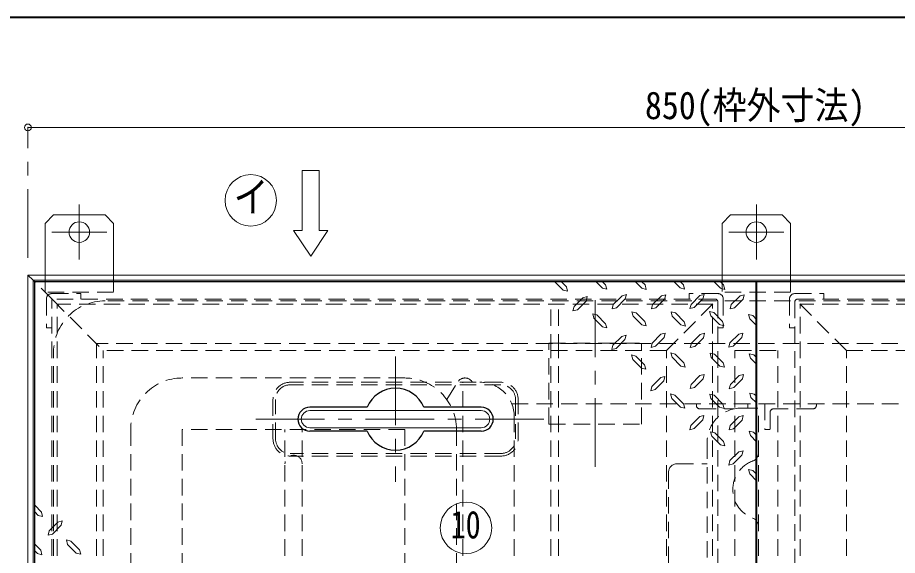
# Model space of a CAD drawing. Units: millimetres at full size, sheet at 1:8; details may follow other scales. Extents: x -1659 to 1581, y -1120 to 1128.
# Drawn here: x -1375 to -862, y 814 to 1128 of the extents above; entities that cross this region are included whole.
import ezdxf
from ezdxf.enums import TextEntityAlignment as Align

# ---------------------------------------------------------------- set-up
doc = ezdxf.new("R2010")
doc.units = ezdxf.units.MM
doc.header["$LTSCALE"] = 8
doc.header["$PDMODE"] = 32
doc.header["$PDSIZE"] = 4
doc.linetypes.add('CHAIN1', pattern=[8, 5, -1, 1, -1])
doc.linetypes.add('DASHED1', pattern=[1.8, 1.2, -0.6])
doc.layers.add('0-0_ﾚｲﾔ1', color=4, linetype='Continuous', lineweight=9)
doc.styles.add('ＭＳ ゴシック', font='')
doc.styles.get('ＭＳ ゴシック').set_extended_font_data('MS Gothic')

msp = doc.modelspace()

# ---------------------------------------------------------------- linework, layer by layer
at = {"layer": '0-0_ﾚｲﾔ1', "color": 1, "lineweight": 40}
for p, q in [((1581.203, 1127.521), (-1658.797, 1127.521)), ((-943.797, 727.521), (-943.797, 973.521))]:
    msp.add_line(p, q, dxfattribs=at)
at = {"layer": '0-0_ﾚｲﾔ1', "linetype": 'CHAIN1'}
for p, q in [((-1368.797, 987.521), (-1368.797, 1063.521)), ((-1338.797, 1018.521), (-1338.797, 986.521)), ((-943.797, 1018.521), (-943.797, 986.521)), ((-1354.797, 1002.521), (-1322.797, 1002.521)), ((-959.797, 1002.521), (-927.797, 1002.521)), ((-1037.797, 865.679), (-1037.797, 962.809)), ((-1154.297, 930.021), (-1154.297, 857.021)), ((-1067.797, 893.521), (-1240.797, 893.521))]:
    msp.add_line(p, q, dxfattribs=at)
at = {"layer": '0-0_ﾚｲﾔ1'}
for p, q in [((-1368.797, 1063.521), (-518.797, 1063.521)), ((-1353.797, 1012.521), (-1358.797, 1007.521)), ((-1353.797, 1012.521), (-1323.797, 1012.521)), ((-1318.797, 1007.521), (-1323.797, 1012.521)), ((-958.797, 1012.521), (-963.797, 1007.521)), ((-958.797, 1012.521), (-928.797, 1012.521)), ((-923.797, 1007.521), (-928.797, 1012.521)), ((-1358.797, 1007.521), (-1358.797, 977.521)), ((-1318.797, 1007.521), (-1318.797, 977.521)), ((-963.797, 1007.521), (-963.797, 977.521)), ((-923.797, 1007.521), (-923.797, 977.521)), ((-1365.797, 974.521), (-1364.797, 973.521)), ((-1061.355, 973.521), (-1056.498, 968.78)), ((-1037.212, 973.521), (-1033.596, 969.905)), ((-1033.516, 973.521), (-1031.748, 971.754)), ((-1031.748, 971.754), (-1031.025, 969.263)), ((-1014.31, 973.521), (-1010.694, 969.905)), ((-1010.534, 973.521), (-1008.766, 971.754)), ((-1008.766, 971.754), (-1008.123, 969.182)), ((-991.674, 973.521), (-988.275, 969.986)), ((-988.034, 973.521), (-986.346, 971.834)), ((-986.346, 971.834), (-985.703, 969.343)), ((-968.427, 973.521), (-964.81, 969.905)), ((-964.73, 973.521), (-962.962, 971.754)), ((-962.962, 971.754), (-962.239, 969.182)), ((-1031.025, 969.263), (-1033.596, 969.905)), ((-1008.123, 969.182), (-1010.694, 969.905)), ((-985.703, 969.343), (-988.275, 969.986)), ((-962.239, 969.182), (-964.81, 969.905)), ((-1048.221, 957.289), (-1043.159, 962.352)), ((-1027.248, 960.343), (-1027.891, 957.852)), ((-1025.319, 958.495), (-1020.257, 963.557)), ((-1004.346, 960.263), (-1004.989, 957.771)), ((-1002.418, 958.414), (-997.355, 963.477)), ((-981.927, 960.423), (-982.569, 957.932)), ((-979.998, 958.575), (-974.935, 963.638)), ((-958.462, 960.263), (-959.105, 957.771)), ((-956.534, 958.414), (-951.471, 963.477)), ((-1050.15, 959.138), (-1050.793, 956.646)), ((-1048.221, 957.289), (-1050.793, 956.646)), ((-1038.659, 952.388), (-1039.302, 954.959)), ((-1036.81, 954.316), (-1039.302, 954.959)), ((-1025.319, 958.495), (-1027.891, 957.852)), ((-1015.757, 953.593), (-1016.4, 956.164)), ((-1013.909, 955.521), (-1016.4, 956.164)), ((-1013.909, 955.521), (-1008.846, 950.379)), ((-1002.418, 958.414), (-1004.989, 957.771)), ((-992.855, 953.513), (-993.498, 956.084)), ((-991.007, 955.441), (-993.498, 956.084)), ((-991.007, 955.441), (-985.944, 950.298)), ((-979.998, 958.575), (-982.569, 957.932)), ((-970.435, 953.673), (-971.078, 956.245)), ((-968.587, 955.602), (-971.078, 956.245)), ((-968.587, 955.602), (-963.525, 950.459)), ((-956.534, 958.414), (-959.105, 957.771)), ((-1038.659, 952.388), (-1033.596, 947.325)), ((-1036.81, 954.316), (-1031.748, 949.173)), ((-1015.757, 953.593), (-1010.694, 948.53)), ((-1008.846, 950.379), (-1008.123, 947.888)), ((-992.855, 953.513), (-987.793, 948.45)), ((-985.944, 950.298), (-985.221, 947.807)), ((-970.435, 953.673), (-965.373, 948.611)), ((-963.525, 950.459), (-962.802, 947.968)), ((-945.846, 953.914), (-948.418, 954.557)), ((-947.694, 951.986), (-948.418, 954.557)), ((-947.694, 951.986), (-943.797, 948.088)), ((-945.846, 953.914), (-943.797, 951.572)), ((-1031.025, 946.682), (-1033.596, 947.325)), ((-1031.748, 949.173), (-1031.025, 946.682)), ((-1008.123, 947.888), (-1010.694, 948.53)), ((-985.221, 947.807), (-987.793, 948.45)), ((-962.802, 947.968), (-965.373, 948.611)), ((-1025.56, 934.789), (-1020.498, 939.852)), ((-1002.659, 935.995), (-997.596, 941.057)), ((-979.757, 935.914), (-974.694, 940.977)), ((-957.337, 936.075), (-952.275, 941.138)), ((-1027.489, 936.638), (-1028.132, 934.146)), ((-1025.56, 934.789), (-1028.132, 934.146)), ((-1004.587, 937.843), (-1005.23, 935.352)), ((-1002.659, 935.995), (-1005.23, 935.352)), ((-981.685, 937.763), (-982.328, 935.271)), ((-979.757, 935.914), (-982.328, 935.271)), ((-959.266, 937.923), (-959.909, 935.432)), ((-957.337, 936.075), (-959.909, 935.432)), ((-1015.918, 928.361), (-1016.56, 930.932)), ((-1014.069, 930.289), (-1016.56, 930.932)), ((-1014.069, 930.289), (-1009.007, 925.146)), ((-993.016, 929.566), (-993.659, 932.138)), ((-991.168, 931.495), (-993.659, 932.138)), ((-993.016, 929.566), (-987.953, 924.504)), ((-991.168, 931.495), (-986.105, 926.352)), ((-970.114, 929.486), (-970.757, 932.057)), ((-968.266, 931.414), (-970.757, 932.057)), ((-970.114, 929.486), (-965.052, 924.423)), ((-968.266, 931.414), (-963.203, 926.271)), ((-945.364, 930.932), (-947.935, 931.575)), ((-947.212, 929.004), (-947.935, 931.575)), ((-945.364, 930.932), (-943.797, 929.365)), ((-1015.918, 928.361), (-1010.855, 923.298)), ((-1009.007, 925.146), (-1008.284, 922.655)), ((-985.382, 923.861), (-987.953, 924.504)), ((-986.105, 926.352), (-985.382, 923.861)), ((-962.48, 923.78), (-965.052, 924.423)), ((-963.203, 926.271), (-962.48, 923.78)), ((-947.212, 929.004), (-943.797, 925.588)), ((-1008.284, 922.655), (-1010.855, 923.298)), ((-1002.819, 910.763), (-997.757, 915.825)), ((-981.846, 913.816), (-982.489, 911.325)), ((-979.918, 911.968), (-974.855, 917.03)), ((-958.944, 913.736), (-959.587, 911.245)), ((-957.016, 911.888), (-951.953, 916.95)), ((-1004.748, 912.611), (-1005.391, 910.12)), ((-1002.819, 910.763), (-1005.391, 910.12)), ((-979.918, 911.968), (-982.489, 911.325)), ((-957.016, 911.888), (-959.587, 911.245)), ((-945.043, 908.111), (-947.614, 908.754)), ((-946.971, 906.182), (-947.614, 908.754)), ((-993.177, 905.62), (-993.819, 908.191)), ((-991.328, 907.548), (-993.819, 908.191)), ((-993.177, 905.62), (-988.114, 900.557)), ((-991.328, 907.548), (-986.266, 902.405)), ((-970.275, 905.539), (-970.918, 908.111)), ((-968.427, 907.468), (-970.918, 908.111)), ((-970.275, 905.539), (-965.212, 900.477)), ((-968.427, 907.468), (-963.364, 902.325)), ((-946.971, 906.182), (-943.797, 903.008)), ((-945.043, 908.111), (-943.797, 906.865)), ((-985.543, 899.914), (-988.114, 900.557)), ((-986.266, 902.405), (-985.543, 899.914)), ((-962.641, 899.834), (-965.212, 900.477)), ((-963.364, 902.325), (-962.641, 899.834)), ((-982.007, 889.87), (-982.65, 887.379)), ((-980.078, 888.021), (-982.65, 887.379)), ((-980.078, 888.021), (-975.016, 893.084)), ((-959.105, 889.789), (-959.748, 887.298)), ((-957.177, 887.941), (-952.114, 893.004)), ((-968.025, 885.53), (-970.596, 886.173)), ((-969.873, 883.602), (-970.596, 886.173)), ((-969.873, 883.602), (-964.81, 878.62)), ((-968.025, 885.53), (-962.962, 880.468)), ((-957.177, 887.941), (-959.748, 887.298)), ((-945.444, 885.852), (-948.016, 886.495)), ((-947.293, 883.923), (-948.016, 886.495)), ((-947.293, 883.923), (-943.797, 880.288)), ((-945.444, 885.852), (-943.797, 884.205)), ((-962.239, 877.896), (-964.81, 878.62)), ((-962.962, 880.468), (-962.239, 877.896)), ((-959.185, 869.379), (-954.123, 874.441)), ((-957.257, 867.53), (-952.275, 872.593)), ((-959.185, 869.379), (-959.828, 866.807)), ((-957.257, 867.53), (-959.828, 866.807)), ((-945.846, 863.593), (-948.418, 864.236)), ((-947.694, 861.664), (-948.418, 864.236)), ((-945.846, 863.593), (-943.797, 861.544)), ((-947.694, 861.664), (-943.797, 857.611)), ((-1360.9, 839.379), (-1364.797, 843.432)), ((-1362.748, 837.45), (-1364.797, 839.499)), ((-1362.748, 837.45), (-1360.177, 836.807)), ((-1360.9, 839.379), (-1360.177, 836.807)), ((-1351.337, 833.513), (-1356.319, 828.45)), ((-1349.409, 831.664), (-1354.471, 826.602)), ((-1351.337, 833.513), (-1348.766, 834.236)), ((-1349.409, 831.664), (-1348.766, 834.236)), ((-1346.355, 823.146), (-1343.784, 822.423)), ((-1345.632, 820.575), (-1346.355, 823.146)), ((-1338.721, 817.441), (-1343.784, 822.423)), ((-1361.302, 817.12), (-1364.797, 820.755)), ((-1363.15, 815.191), (-1364.797, 816.838)), ((-1361.302, 817.12), (-1360.578, 814.548)), ((-1340.569, 815.513), (-1345.632, 820.575)), ((-1338.721, 817.441), (-1337.998, 814.87)), ((-1363.15, 815.191), (-1360.578, 814.548)), ((-1340.569, 815.513), (-1337.998, 814.87))]:
    msp.add_line(p, q, dxfattribs=at)
at = {"layer": '0-0_ﾚｲﾔ1', "color": 7, "lineweight": 18}
for p, q in [((-1208.797, 1003.521), (-1208.797, 1038.521)), ((-1213.797, 1003.521), (-1208.797, 1003.521)), ((-1213.797, 1003.521), (-1203.797, 988.521)), ((-1203.797, 988.521), (-1193.797, 1003.521)), ((-1198.797, 1003.521), (-1193.797, 1003.521)), ((-1365.797, 974.521), (-1368.797, 977.521)), ((-518.797, 977.521), (-1368.797, 977.521)), ((-1368.797, 977.521), (-1368.797, 727.521)), ((-521.797, 974.521), (-1365.797, 974.521)), ((-1365.797, 974.521), (-1365.797, 727.521)), ((-1104.297, 898.521), (-1204.297, 898.521)), ((-1104.297, 888.521), (-1204.297, 888.521))]:
    msp.add_line(p, q, dxfattribs=at)
at = {"layer": '0-0_ﾚｲﾔ1', "linetype": 'DASHED1'}
for p, q in [((-1358.797, 977.521), (-1358.797, 967.521)), ((-1318.797, 977.521), (-1318.797, 967.521)), ((-963.797, 977.521), (-963.797, 967.521)), ((-923.797, 977.521), (-923.797, 967.521)), ((-1354.328, 963.053), (-1364.797, 973.521)), ((-1318.797, 967.521), (-1358.797, 967.521)), ((-983.097, 966.721), (-983.097, 963.521)), ((-966.297, 966.721), (-983.097, 966.721)), ((-923.797, 967.521), (-963.797, 967.521)), ((-921.297, 966.721), (-904.497, 966.721)), ((-904.497, 966.721), (-904.497, 963.521)), ((-1357.997, 963.521), (-1357.997, 946.721)), ((-969.297, 960.521), (-1351.797, 960.521)), ((-1351.797, 727.521), (-1351.797, 960.521)), ((-563.797, 962.521), (-1323.797, 962.521)), ((-1063.797, 933.521), (-1063.797, 960.521)), ((-1059.297, 933.521), (-1059.297, 960.521)), ((-969.297, 727.521), (-969.297, 960.521)), ((-963.097, 963.521), (-963.097, 946.721)), ((-924.497, 963.521), (-924.497, 946.721)), ((-535.797, 960.521), (-918.297, 960.521)), ((-918.297, 727.521), (-918.297, 960.521)), ((-1354.797, 946.721), (-1357.997, 946.721)), ((-966.297, 946.721), (-963.097, 946.721)), ((-921.297, 946.721), (-924.497, 946.721)), ((-558.797, 937.521), (-1328.797, 937.521)), ((-1328.797, 727.521), (-1328.797, 937.521)), ((-1064.797, 937.809), (-1010.797, 937.809)), ((-1064.797, 890.679), (-1064.797, 937.809)), ((-1010.797, 890.679), (-1010.797, 937.809)), ((-1353.797, 727.521), (-1353.797, 932.521)), ((-1148.797, 917.521), (-1278.797, 917.521)), ((-1124.447, 905.045), (-1118.022, 915.196)), ((-1115.047, 727.521), (-1115.047, 915.021)), ((-1086.507, 902.521), (-801.088, 902.521)), ((-978.797, 901.521), (-978.797, 902.521)), ((-976.797, 899.521), (-956.991, 899.521)), ((-952.547, 900.021), (-942.547, 900.021)), ((-948.797, 902.521), (-948.797, 900.021)), ((-942.547, 727.521), (-942.547, 900.021)), ((-910.797, 899.521), (-933.797, 899.521)), ((-908.797, 901.521), (-908.797, 902.521)), ((-1085.047, 727.521), (-1085.047, 895.021)), ((-935.797, 897.521), (-935.797, 887.521)), ((-1064.797, 890.679), (-1010.797, 890.679)), ((-1308.797, 887.521), (-1308.797, 727.521)), ((-1278.797, 887.521), (-1278.797, 727.521)), ((-1148.797, 887.521), (-1278.797, 887.521)), ((-1218.797, 727.521), (-1218.797, 887.521)), ((-1208.797, 727.521), (-1208.797, 887.521)), ((-1148.797, 887.521), (-1148.797, 727.521)), ((-1118.797, 887.521), (-1118.797, 727.521)), ((-972.547, 880.021), (-972.547, 727.521)), ((-990.047, 867.521), (-972.547, 867.521)), ((-995.047, 862.521), (-995.047, 727.521))]:
    msp.add_line(p, q, dxfattribs=at)
at = {"layer": '0-0_ﾚｲﾔ1', "color": 5, "lineweight": 25}
for p, q in [((-522.797, 973.521), (-1364.797, 973.521)), ((-1364.797, 727.521), (-1364.797, 973.521)), ((-1170.88, 900.521), (-1204.297, 900.521)), ((-1104.297, 900.521), (-1137.714, 900.521)), ((-1170.88, 886.521), (-1204.297, 886.521)), ((-1104.297, 886.521), (-1137.714, 886.521))]:
    msp.add_line(p, q, dxfattribs=at)
at = {"layer": '0-0_ﾚｲﾔ1', "color": 7, "linetype": 'DASHED1', "lineweight": 18}
for p, q in [((-967.897, 963.521), (-1354.797, 963.521)), ((-1354.797, 727.521), (-1354.797, 963.521)), ((-1354.328, 963.053), (-1324.797, 933.521)), ((-996.297, 933.521), (-966.766, 963.053)), ((-966.297, 961.921), (-966.297, 727.521)), ((-921.297, 961.921), (-921.297, 727.521)), ((-891.297, 933.521), (-920.828, 963.053)), ((-919.697, 963.521), (-534.397, 963.521)), ((-996.297, 933.521), (-1324.797, 933.521)), ((-1324.797, 727.521), (-1324.797, 933.521)), ((-1063.797, 727.521), (-1063.797, 933.521)), ((-1059.297, 727.521), (-1059.297, 933.521)), ((-996.297, 727.521), (-996.297, 933.521)), ((-956.297, 933.521), (-931.297, 933.521)), ((-956.297, 727.521), (-956.297, 933.521)), ((-931.297, 727.521), (-931.297, 933.521)), ((-891.297, 933.521), (-562.797, 933.521)), ((-891.297, 727.521), (-891.297, 933.521)), ((-1092.797, 915.021), (-1215.797, 915.021)), ((-1092.797, 913.521), (-1215.797, 913.521)), ((-1225.797, 905.021), (-1225.797, 882.021)), ((-1224.297, 882.021), (-1224.297, 905.021)), ((-1084.297, 905.021), (-1084.297, 882.021)), ((-1082.797, 882.021), (-1082.797, 905.021)), ((-1092.797, 873.521), (-1215.797, 873.521)), ((-1092.797, 872.021), (-1215.797, 872.021))]:
    msp.add_line(p, q, dxfattribs=at)
at = {"layer": '0-0_ﾚｲﾔ1', "color": 7, "lineweight": 18}
msp.add_lwpolyline([(-1198.797, 1003.521), (-1198.797, 1038.521), (-1208.797, 1038.521)], dxfattribs=at)
at = {"layer": '0-0_ﾚｲﾔ1'}
for points in [[(-1057.543, 973.521), (-1054.65, 970.629), (-1053.927, 968.057), (-1056.498, 968.78)], [(-1027.248, 960.343), (-1022.105, 965.486), (-1019.614, 966.129), (-1020.257, 963.557)], [(-1004.346, 960.263), (-999.203, 965.405), (-996.712, 966.048), (-997.355, 963.477)], [(-981.927, 960.423), (-976.784, 965.566), (-974.293, 966.209), (-974.935, 963.638)], [(-958.462, 960.263), (-953.319, 965.405), (-950.828, 966.048), (-951.471, 963.477)], [(-1050.15, 959.138), (-1045.007, 964.28), (-1042.516, 964.923), (-1043.159, 962.352)], [(-1027.489, 936.638), (-1022.346, 941.78), (-1019.855, 942.423), (-1020.498, 939.852)], [(-1004.587, 937.843), (-999.444, 942.986), (-996.953, 943.629), (-997.596, 941.057)], [(-981.685, 937.763), (-976.543, 942.905), (-974.052, 943.548), (-974.694, 940.977)], [(-959.266, 937.923), (-954.123, 943.066), (-951.632, 943.709), (-952.275, 941.138)], [(-981.846, 913.816), (-976.703, 918.959), (-974.212, 919.602), (-974.855, 917.03)], [(-958.944, 913.736), (-953.802, 918.879), (-951.31, 919.521), (-951.953, 916.95)], [(-1004.748, 912.611), (-999.605, 917.754), (-997.114, 918.396), (-997.757, 915.825)], [(-982.007, 889.87), (-976.864, 895.013), (-974.373, 895.655), (-975.016, 893.084)], [(-959.105, 889.789), (-953.962, 894.932), (-951.471, 895.575), (-952.114, 893.004)], [(-954.123, 874.441), (-951.552, 875.164), (-952.275, 872.593)], [(-1354.471, 826.602), (-1357.043, 825.879), (-1356.319, 828.45)]]:
    msp.add_lwpolyline(points, dxfattribs=at)
at = {"layer": '0-0_ﾚｲﾔ1', "linetype": 'DASHED1'}
for points in [[(-1354.797, 966.721), (-1337.997, 966.721), (-1337.997, 963.521)], [(-938.797, 902.521), (-938.797, 887.521), (-935.797, 887.521)]]:
    msp.add_lwpolyline(points, dxfattribs=at)
at = {"layer": '0-0_ﾚｲﾔ1', "color": 7, "lineweight": 18}
for centre in [(-1238.797, 1021.021), (-1113.197, 830.182)]:
    msp.add_circle(centre, 15, dxfattribs=at)
at = {"layer": '0-0_ﾚｲﾔ1'}
for centre in [(-1338.797, 1002.521), (-943.797, 1002.521)]:
    msp.add_circle(centre, 6, dxfattribs=at)
at = {"layer": '0-0_ﾚｲﾔ1', "linetype": 'DASHED1'}
for centre, radius, start, end in [((-1354.797, 963.521), 3.2, 90, 180), ((-966.297, 963.521), 3.2, 0, 90), ((-921.297, 963.521), 3.2, 90, 180), ((-1323.797, 932.521), 30, 90, 180), ((-1278.797, 887.521), 30, 90, 180), ((-1148.797, 887.521), 30, 0, 90), ((-1113.797, 912.521), 5, 30, 147.66647), ((-1105.047, 895.021), 20, 0, 90), ((-976.797, 901.521), 2, 180, 270), ((-952.547, 880.021), 20, 90, 180), ((-933.797, 897.521), 2, 90, 180), ((-910.797, 901.521), 2, 270, 0), ((-947.547, 873.881), 5, 289.84334, 0), ((-1213.797, 867.521), 5, 0, 180), ((-990.047, 862.521), 5, 90, 180), ((-939.839, 852.521), 17.708, 109.84334, 250.15666), ((-947.547, 831.161), 5, 360, 70.15666)]:
    msp.add_arc(centre, radius, start, end, dxfattribs=at)
at = {"layer": '0-0_ﾚｲﾔ1', "color": 7, "linetype": 'DASHED1', "lineweight": 18}
for centre, radius, start, end in [((-967.897, 961.921), 1.6, 0, 90), ((-919.697, 961.921), 1.6, 90, 180), ((-1215.797, 905.021), 10, 90, 180), ((-1092.797, 905.021), 10, 0, 90), ((-1215.797, 905.021), 8.5, 90, 180), ((-1092.797, 905.021), 8.5, 0, 90), ((-1215.797, 882.021), 10, 180, 270), ((-1215.797, 882.021), 8.5, 180, 270), ((-1092.797, 882.021), 10, 270, 0), ((-1092.797, 882.021), 8.5, 270, 0)]:
    msp.add_arc(centre, radius, start, end, dxfattribs=at)
at = {"layer": '0-0_ﾚｲﾔ1', "color": 5, "lineweight": 25}
for centre, radius, start, end in [((-1154.297, 893.521), 18, 22.88538, 157.11462), ((-1204.297, 893.521), 7, 90, 270), ((-1104.297, 893.521), 7, 270, 90), ((-1154.297, 893.521), 18, 202.88538, 337.11462)]:
    msp.add_arc(centre, radius, start, end, dxfattribs=at)
at = {"layer": '0-0_ﾚｲﾔ1', "color": 7, "lineweight": 18}
for centre, start, end in [((-1204.297, 893.521), 90, 270), ((-1104.297, 893.521), 270, 90)]:
    msp.add_arc(centre, 5, start, end, dxfattribs=at)
at = {"layer": '0-0_ﾚｲﾔ1', "color": 1}
msp.add_point((-1368.797, 1063.521), dxfattribs=at)

# ---------------------------------------------------------------- texts
at = {"layer": '0-0_ﾚｲﾔ1', "color": 7, "style": 'ＭＳ ゴシック'}
for s, height, width, p in [('850(枠外寸法)', 16.13, 0.9, (-1008.797, 1063.521)), ('イ', 17.6, 0.85, (-1248.797, 1009.021)), ('10', 16.13, 0.8, (-1122.197, 819.182))]:
    msp.add_text(s, height=height, dxfattribs=dict(at, width=width)).set_placement(p, align=Align.BOTTOM_LEFT)

doc.saveas('drawing.dxf')
